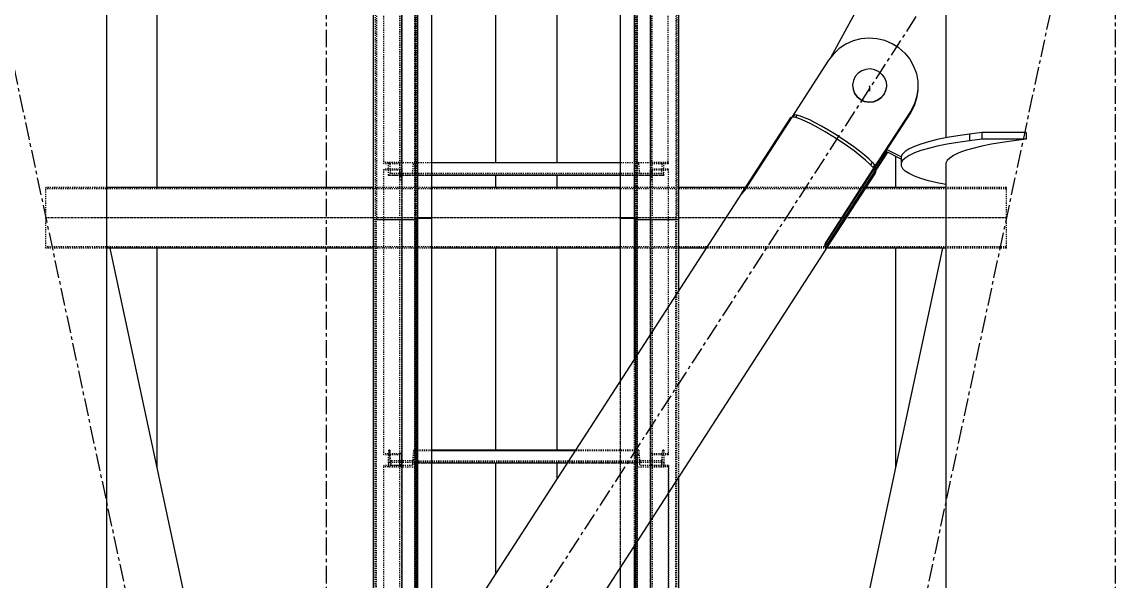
# Model space of a CAD drawing. Header units: millimetres. Extents: x 5143 to 30813, y 232 to 21408.
# Drawn here: x 11878.1 to 12370, y 16987.6 to 17239.3 of the extents above; entities that cross this region are included whole.
import ezdxf

# ---------------------------------------------------------------- set-up
doc = ezdxf.new("R2010")
doc.units = ezdxf.units.MM
doc.header["$LTSCALE"] = 0.25
for name, pattern in [('CENTER', [50.8, 31.75, -6.35, 6.35, -6.35]), ('XKITLINE00', [0]), ('XKITLINE02', [4, 2, -2]), ('XKITLINE03', [6, 3, -1, 1, -1])]:
    doc.linetypes.add(name, pattern=pattern)

msp = doc.modelspace()

# ---------------------------------------------------------------- linework, layer by layer
at = {"color": 8, "linetype": 'CENTER'}
for p, q in [((12015, 18543.85), (12015, 16877.2)), ((12370, 17654.86), (12370, 16010.75)), ((11840, 17380.27), (12015, 16560.27)), ((12370, 17380.27), (11840, 16560.27)), ((12370, 17380.27), (12195, 16560.27)), ((12259.5, 17210.45), (12259.5, 17208.17))]:
    msp.add_line(p, q, dxfattribs=at)
at = {"color": 1, "linetype": 'XKITLINE03'}
for p, q in [((12055.02, 17630.24), (12055.02, 17151.06)), ((12154.99, 17151.06), (12154.99, 17630.24)), ((12049.01, 17361.99), (12049.01, 17146.24)), ((12160.99, 17360), (12160.99, 17146.24)), ((12048.99, 17253.03), (12048.99, 17175.94)), ((12160.97, 17175.94), (12160.97, 17253.03)), ((12049.01, 17173.03), (12049.01, 17044.87)), ((12160.99, 17044.87), (12160.99, 17173.03)), ((12043.02, 17170.28), (12167.02, 17170.28)), ((12321.09, 17151.06), (11888.92, 17151.06)), ((12049.01, 17151.1), (12049.01, 16086.72)), ((12055.02, 17151.06), (12054.99, 16090.89)), ((12154.99, 16090.89), (12154.99, 17151.06)), ((12160.99, 17151.1), (12160.99, 16086.72)), ((12049.01, 17039.06), (12049.01, 16943.49)), ((12055.01, 17038.91), (12055.01, 17040.95)), ((12154.99, 17040.73), (12055.01, 17040.73)), ((12154.99, 17040.95), (12154.99, 17038.91)), ((12160.99, 16943.49), (12160.99, 17039.06))]:
    msp.add_line(p, q, dxfattribs=at)
at = {"color": 3, "linetype": 'XKITLINE02'}
for p, q in [((12055.87, 17151.06), (12055.87, 17630.24)), ((12154.14, 17151.06), (12154.14, 17630.24)), ((12055.02, 17151.06), (12055.02, 17403.13)), ((12062.52, 17151.06), (12062.52, 17403.13)), ((12147.49, 17151.06), (12147.49, 17403.13)), ((12154.99, 17151.06), (12154.99, 17403.13)), ((12054.93, 17150.18), (12054.93, 17360.21)), ((12055.46, 17150.24), (12055.46, 17360.74)), ((12056.31, 17150.17), (12056.31, 17361.59)), ((12154.54, 17150.24), (12154.54, 17360.74)), ((12155.07, 17150.18), (12155.07, 17360.21)), ((12037.69, 17342.97), (12037.69, 17150.18)), ((12172.31, 17342.97), (12172.31, 17150.18)), ((12037.16, 17342.44), (12037.16, 17150.24)), ((12172.84, 17342.44), (12172.84, 17150.24)), ((12040.99, 17175.3), (12040.99, 17253.03)), ((12048.19, 17169.54), (12048.19, 17252.39)), ((12048.99, 17169.54), (12048.99, 17250.98)), ((12160.97, 17169.54), (12160.97, 17253.03)), ((12161.77, 17169.54), (12161.77, 17252.39)), ((12168.97, 17175.3), (12168.97, 17253.03)), ((12048.99, 17175.94), (12040.99, 17175.94)), ((12043.02, 17170.28), (12043.02, 17175.78)), ((12167.02, 17175.78), (12043.02, 17175.78)), ((12043.7, 17175.78), (12043.02, 17175.78)), ((12043.02, 17170.28), (12043.02, 17175.78)), ((12044.09, 17170.98), (12043.7, 17175.78)), ((12053.96, 17170.98), (12054.34, 17175.78)), ((12055.02, 17175.78), (12054.34, 17175.78)), ((12055.02, 17170.28), (12055.02, 17175.78)), ((12167.02, 17175.78), (12147.49, 17175.78)), ((12155.7, 17175.78), (12155.02, 17175.78)), ((12155.02, 17170.28), (12155.02, 17175.78)), ((12156.09, 17170.98), (12155.7, 17175.78)), ((12160.97, 17169.54), (12160.97, 17175.94)), ((12168.97, 17175.94), (12160.97, 17175.94)), ((12165.96, 17170.98), (12166.34, 17175.78)), ((12167.02, 17175.78), (12166.34, 17175.78)), ((12167.02, 17170.28), (12167.02, 17175.78)), ((12167.02, 17170.28), (12167.02, 17175.78)), ((12168.97, 17175.94), (12168.97, 17175.3)), ((12048.19, 17175.3), (12040.99, 17175.3)), ((12041.01, 17173.03), (12041.01, 17172.54)), ((12049.01, 17173.03), (12041.01, 17173.03)), ((12041.01, 17044.38), (12041.01, 17173.03)), ((12048.21, 17172.54), (12041.01, 17172.54)), ((12167.02, 17170.98), (12043.02, 17170.98)), ((12053.96, 17170.98), (12044.09, 17170.98)), ((12048.21, 17168.08), (12048.21, 17172.54)), ((12048.21, 17039.92), (12048.21, 17171.39)), ((12049.01, 17168.08), (12049.01, 17173.03)), ((12049.01, 17039.92), (12049.01, 17170.98)), ((12165.96, 17170.98), (12156.09, 17170.98)), ((12160.99, 17039.92), (12160.99, 17173.03)), ((12168.99, 17173.03), (12160.99, 17173.03)), ((12161.77, 17169.54), (12161.77, 17175.3)), ((12168.97, 17175.3), (12161.77, 17175.3)), ((12161.79, 17039.92), (12161.79, 17172.54)), ((12168.99, 17172.54), (12161.79, 17172.54)), ((12168.99, 17044.38), (12168.99, 17173.03)), ((12167.02, 17170.28), (12043.02, 17170.28)), ((12055.02, 17170.28), (12043.02, 17170.28)), ((12048.99, 17169.54), (12048.19, 17169.54)), ((12049.01, 17168.08), (12048.21, 17168.08)), ((12167.02, 17170.28), (12147.49, 17170.28)), ((12167.02, 17170.28), (12155.02, 17170.28)), ((12161.77, 17169.54), (12160.97, 17169.54)), ((12161.79, 17168.08), (12160.99, 17168.08)), ((11888.92, 17137.41), (11888.92, 17164.71)), ((11916.2, 17164.71), (11888.92, 17164.71)), ((11888.92, 17164.71), (11888.92, 17164.37)), ((12321.09, 17164.11), (11888.92, 17164.11)), ((12062.52, 17164.71), (12036.31, 17164.71)), ((12173.69, 17164.71), (12147.49, 17164.71)), ((12257.75, 17164.71), (12203.55, 17164.71)), ((12321.09, 17164.71), (12293.8, 17164.71)), ((12321.09, 17137.41), (12321.09, 17164.71)), ((12037.16, 17150.24), (12036.31, 17150.24)), ((12036.31, 17150.24), (12036.31, 17150.17)), ((12036.31, 17150.17), (12036.31, 17150.24)), ((12037.16, 17150.24), (12036.31, 17150.24)), ((12037.69, 17150.18), (12037.16, 17150.24)), ((12037.16, 16090.12), (12037.16, 17150.24)), ((12037.69, 17150.18), (12037.16, 17150.24)), ((12054.93, 17150.18), (12037.69, 17150.18)), ((12037.69, 16090.06), (12037.69, 17150.18)), ((12054.93, 17150.18), (12037.69, 17150.18)), ((12055.46, 17150.24), (12054.93, 17150.18)), ((12055.46, 17150.24), (12054.93, 17150.18)), ((12054.93, 16090.06), (12054.93, 17150.18)), ((12054.99, 16090.89), (12055.02, 17151.06)), ((12055, 16090.52), (12055.03, 17150.7)), ((12062.52, 17151.06), (12055.02, 17151.06)), ((12055.02, 17151.06), (12055.03, 17150.7)), ((12062.52, 17151.06), (12055.02, 17151.06)), ((12056.31, 17150.7), (12055.03, 17150.7)), ((12056.31, 17150.24), (12055.46, 17150.24)), ((12055.46, 16090.12), (12055.46, 17150.24)), ((12056.31, 17150.24), (12055.46, 17150.24)), ((12055.84, 16090.86), (12055.87, 17151.04)), ((12055.85, 16090.55), (12055.88, 17150.73)), ((12055.87, 17151.04), (12055.88, 17150.73)), ((12056.31, 17151.04), (12055.87, 17151.04)), ((12056.31, 17150.72), (12055.88, 17150.73)), ((12056.31, 17150.24), (12056.31, 17150.17)), ((12056.31, 17150.24), (12056.31, 17150.17)), ((12062.49, 16090.89), (12062.52, 17151.06)), ((12062.49, 16090.87), (12062.52, 17150.72)), ((12062.5, 16090.54), (12062.53, 17150.72)), ((12062.52, 17151.06), (12062.52, 17151.05)), ((12062.53, 17150.72), (12062.53, 17150.7)), ((12147.49, 17151.05), (12147.49, 17151.06)), ((12147.49, 17151.06), (12147.49, 17151.05)), ((12154.99, 17151.06), (12147.49, 17151.06)), ((12147.49, 17150.7), (12147.49, 17150.72)), ((12147.49, 17150.7), (12147.49, 17150.72)), ((12147.49, 16090.87), (12147.49, 17150.72)), ((12154.99, 17151.06), (12153.69, 17151.06)), ((12154.14, 17151.04), (12153.69, 17151.04)), ((12154.14, 17150.72), (12153.69, 17150.72)), ((12154.99, 17150.7), (12153.69, 17150.7)), ((12154.54, 17150.24), (12153.69, 17150.24)), ((12153.69, 17150.24), (12153.69, 17150.17)), ((12153.69, 17150.17), (12153.69, 17150.24)), ((12154.54, 17150.24), (12153.69, 17150.24)), ((12154.14, 16090.86), (12154.14, 17151.04)), ((12154.14, 17151.04), (12154.14, 17150.72)), ((12154.14, 16090.55), (12154.14, 17150.72)), ((12155.07, 17150.18), (12154.54, 17150.24)), ((12154.54, 16090.12), (12154.54, 17150.24)), ((12155.07, 17150.18), (12154.54, 17150.24)), ((12154.99, 16090.89), (12154.99, 17151.06)), ((12154.99, 17151.06), (12154.99, 17150.7)), ((12154.99, 16090.52), (12154.99, 17150.7)), ((12172.31, 17150.18), (12155.07, 17150.18)), ((12155.07, 16090.06), (12155.07, 17150.18)), ((12172.31, 17150.18), (12155.07, 17150.18)), ((12172.84, 17150.24), (12172.31, 17150.18)), ((12172.84, 17150.24), (12172.31, 17150.18)), ((12172.31, 16090.06), (12172.31, 17150.18)), ((12173.69, 17150.24), (12172.84, 17150.24)), ((12172.84, 16090.12), (12172.84, 17150.24)), ((12173.69, 17150.24), (12172.84, 17150.24)), ((12173.69, 17150.24), (12173.69, 17150.17)), ((12173.69, 17150.17), (12173.69, 17150.24)), ((12321.09, 17138.01), (11888.92, 17138.01)), ((11916.2, 17137.41), (11888.92, 17137.41)), ((12062.53, 17137.41), (12036.31, 17137.41)), ((12173.69, 17137.41), (12147.49, 17137.41)), ((12240.11, 17137.41), (12185.9, 17137.41)), ((12321.09, 17137.41), (12293.8, 17137.41)), ((12173.69, 17034.66), (12173.69, 17118.52)), ((12153.69, 17003.71), (12153.69, 17087.58)), ((12147.49, 16994.12), (12147.49, 17077.99)), ((12049.01, 17044.87), (12041.01, 17044.87)), ((12048.21, 17044.38), (12041.01, 17044.38)), ((12043.01, 17046.44), (12043.01, 17044.41)), ((12043.69, 17046.44), (12043.01, 17046.44)), ((12043.01, 17046.44), (12043.01, 17040.95)), ((12043.69, 17044.41), (12043.01, 17044.41)), ((12043.01, 17038.91), (12043.01, 17044.41)), ((12043.69, 17046.44), (12043.69, 17044.41)), ((12044.08, 17041.64), (12043.69, 17046.44)), ((12044.08, 17039.61), (12043.69, 17044.41)), ((12049.01, 17044.96), (12048.21, 17044.96)), ((12048.21, 17039.65), (12048.21, 17044.96)), ((12048.21, 16944.08), (12048.21, 17044.96)), ((12049.01, 17039.06), (12049.01, 17044.96)), ((12049.01, 16943.49), (12049.01, 17044.96)), ((12054.33, 17046.44), (12053.95, 17041.64)), ((12054.33, 17044.41), (12053.95, 17039.61)), ((12054.33, 17046.44), (12054.33, 17044.41)), ((12055.01, 17046.44), (12054.33, 17046.44)), ((12055.01, 17044.41), (12054.33, 17044.41)), ((12062.52, 17046.44), (12055.01, 17046.44)), ((12055.01, 17040.73), (12055.01, 17046.44)), ((12055.01, 17046.44), (12055.01, 17044.41)), ((12055.01, 17046.44), (12055.01, 17040.95)), ((12062.52, 17046.43), (12055.01, 17046.43)), ((12062.52, 17046.24), (12055.01, 17046.24)), ((12062.52, 17046.23), (12055.01, 17046.23)), ((12055.01, 17044.41), (12055.01, 17038.91)), ((12154.99, 17046.23), (12126.96, 17046.23)), ((12154.99, 17046.24), (12126.97, 17046.24)), ((12154.99, 17046.44), (12127.1, 17046.44)), ((12154.99, 17046.43), (12127.1, 17046.43)), ((12154.99, 17040.73), (12154.99, 17046.44)), ((12154.99, 17046.44), (12154.99, 17040.95)), ((12155.67, 17046.44), (12154.99, 17046.44)), ((12154.99, 17046.44), (12154.99, 17044.41)), ((12154.99, 17044.41), (12154.99, 17038.91)), ((12155.67, 17044.41), (12154.99, 17044.41)), ((12155.67, 17046.44), (12156.06, 17041.64)), ((12155.67, 17046.44), (12155.67, 17044.41)), ((12155.67, 17044.41), (12156.06, 17039.61)), ((12160.99, 16943.49), (12160.99, 17044.96)), ((12161.79, 17044.96), (12160.99, 17044.96)), ((12168.99, 17044.87), (12160.99, 17044.87)), ((12161.79, 16944.08), (12161.79, 17044.96)), ((12168.99, 17044.38), (12161.79, 17044.38)), ((12166.31, 17046.44), (12165.93, 17041.64)), ((12166.31, 17044.41), (12165.93, 17039.61)), ((12166.99, 17046.44), (12166.31, 17046.44)), ((12166.31, 17046.44), (12166.31, 17044.41)), ((12166.99, 17044.41), (12166.31, 17044.41)), ((12166.99, 17046.44), (12166.99, 17040.95)), ((12166.99, 17046.44), (12166.99, 17044.41)), ((12166.99, 17044.41), (12166.99, 17038.91)), ((12048.21, 17039.65), (12041.01, 17039.65)), ((12041.01, 17039.65), (12041.01, 17039.06)), ((12041.01, 16943.49), (12041.01, 17039.65)), ((12049.01, 17039.06), (12041.01, 17039.06)), ((12043.01, 17040.95), (12043.01, 17038.91)), ((12055.01, 17040.95), (12043.01, 17040.95)), ((12055.01, 17038.91), (12043.01, 17038.91)), ((12044.08, 17041.64), (12044.08, 17039.61)), ((12053.95, 17041.64), (12044.08, 17041.64)), ((12053.95, 17039.61), (12044.08, 17039.61)), ((12049.01, 17039.92), (12048.21, 17039.92)), ((12053.95, 17041.64), (12053.95, 17039.61)), ((12154.99, 17041.63), (12055.01, 17041.63)), ((12154.99, 17041.45), (12055.01, 17041.45)), ((12154.99, 17040.95), (12055.01, 17040.95)), ((12055.01, 17040.95), (12055.01, 17038.91)), ((12062.52, 17040.73), (12055.01, 17040.73)), ((12154.99, 17040.73), (12123.41, 17040.73)), ((12166.99, 17040.95), (12154.99, 17040.95)), ((12154.99, 17040.95), (12154.99, 17038.91)), ((12166.99, 17038.91), (12154.99, 17038.91)), ((12165.93, 17041.64), (12156.06, 17041.64)), ((12156.06, 17041.64), (12156.06, 17039.61)), ((12165.93, 17039.61), (12156.06, 17039.61)), ((12161.79, 17039.92), (12160.99, 17039.92)), ((12168.99, 17039.06), (12160.99, 17039.06)), ((12168.99, 17039.65), (12161.79, 17039.65)), ((12165.93, 17041.64), (12165.93, 17039.61)), ((12166.99, 17040.95), (12166.99, 17038.91)), ((12168.99, 16943.49), (12168.99, 17039.65)), ((12168.99, 17039.65), (12168.99, 16944.08))]:
    msp.add_line(p, q, dxfattribs=at)
at = {"color": 7, "linetype": 'XKITLINE00'}
for p, q in [((12056.31, 17150.17), (12056.31, 17357.43)), ((12062.52, 17151.06), (12062.52, 17357.43)), ((12147.49, 17151.06), (12147.49, 17357.43)), ((12153.69, 17150.17), (12153.69, 17357.43)), ((12036.31, 17150.17), (12036.31, 17341.59)), ((12173.69, 17150.17), (12173.69, 17341.59)), ((12147.49, 17175.78), (12062.52, 17175.78)), ((12147.49, 17170.28), (12062.52, 17170.28)), ((12036.31, 17164.71), (11916.2, 17164.71)), ((12147.49, 17164.71), (12062.52, 17164.71)), ((12203.55, 17164.71), (12173.69, 17164.71)), ((12293.8, 17164.71), (12257.75, 17164.71)), ((12056.31, 17150.17), (12036.31, 17150.17)), ((12036.31, 16905.97), (12036.31, 17150.17)), ((12056.31, 17150.17), (12036.31, 17150.17)), ((12062.52, 17151.06), (12056.31, 17151.06)), ((12062.52, 17151.05), (12056.31, 17151.04)), ((12062.53, 17150.72), (12056.31, 17150.72)), ((12062.53, 17150.7), (12056.31, 17150.7)), ((12056.31, 16936.92), (12056.31, 17150.17)), ((12062.52, 17150.72), (12062.52, 17151.05)), ((12062.52, 16946.52), (12062.53, 17150.7)), ((12153.69, 17151.06), (12147.49, 17151.06)), ((12153.69, 17151.04), (12147.49, 17151.05)), ((12147.49, 17150.72), (12147.49, 17151.05)), ((12153.69, 17150.72), (12147.49, 17150.72)), ((12153.69, 17150.7), (12147.49, 17150.7)), ((12147.49, 17077.99), (12147.49, 17150.7)), ((12173.69, 17150.17), (12153.69, 17150.17)), ((12153.69, 17087.58), (12153.69, 17150.17)), ((12173.69, 17150.17), (12153.69, 17150.17)), ((12173.69, 17118.52), (12173.69, 17150.17)), ((12036.31, 17137.41), (11916.2, 17137.41)), ((12147.49, 17137.41), (12062.53, 17137.41)), ((12185.9, 17137.41), (12173.69, 17137.41)), ((12293.8, 17137.41), (12240.11, 17137.41)), ((12127.1, 17046.44), (12062.52, 17046.44)), ((12127.1, 17046.43), (12062.52, 17046.43)), ((12126.97, 17046.24), (12062.52, 17046.24)), ((12126.96, 17046.23), (12062.52, 17046.23)), ((12123.41, 17040.73), (12062.52, 17040.73)), ((12173.69, 16583.12), (12173.69, 17034.66)), ((12153.69, 16583.12), (12153.69, 17003.71)), ((12147.49, 16583.12), (12147.49, 16994.12))]:
    msp.add_line(p, q, dxfattribs=at)
at = {"color": 8, "linetype": 'XKITLINE00'}
for p, q in [((11916.2, 17344.48), (11916.2, 16774.54)), ((11938.8, 17346.28), (11938.8, 17164.71)), ((12273.8, 17281.9), (12241.97, 17223.1)), ((12293.8, 17276.98), (12293.8, 17187.05)), ((12091.2, 17250.28), (12091.2, 17175.78)), ((12118.8, 17250.28), (12118.8, 17175.78)), ((12252.17, 17230.67), (12248.89, 17229.2)), ((12255.65, 17231.58), (12252.17, 17230.67)), ((12259.23, 17231.91), (12255.65, 17231.58)), ((12262.82, 17231.66), (12259.23, 17231.91)), ((12266.33, 17230.83), (12262.82, 17231.66)), ((12269.64, 17229.45), (12266.33, 17230.83)), ((12245.9, 17227.23), (12243.28, 17224.8)), ((12248.89, 17229.2), (12245.9, 17227.23)), ((12272.68, 17227.55), (12269.64, 17229.45)), ((12275.36, 17225.18), (12272.68, 17227.55)), ((12275.36, 17225.18), (12277.6, 17222.41)), ((12241.1, 17221.97), (12224.58, 17196.41)), ((12243.28, 17224.8), (12241.1, 17221.97)), ((12277.6, 17222.41), (12279.35, 17219.31)), ((12254.36, 17216.11), (12253.08, 17214.61)), ((12255.98, 17217.23), (12254.36, 17216.11)), ((12257.85, 17217.9), (12255.98, 17217.23)), ((12259.82, 17218.07), (12257.85, 17217.9)), ((12261.78, 17217.73), (12259.82, 17218.07)), ((12263.58, 17216.91), (12261.78, 17217.73)), ((12265.1, 17215.65), (12263.58, 17216.91)), ((12265.1, 17215.65), (12266.23, 17214.05)), ((12279.35, 17219.31), (12280.56, 17215.97)), ((12280.56, 17215.97), (12281.2, 17212.48)), ((12252.25, 17212.84), (12251.9, 17210.92)), ((12251.9, 17210.92), (12252.08, 17208.97)), ((12251.9, 17210.78), (12252.08, 17208.83)), ((12253.08, 17214.61), (12252.25, 17212.84)), ((12266.23, 17214.05), (12266.91, 17212.22)), ((12267.09, 17210.27), (12266.74, 17208.35)), ((12266.91, 17212.22), (12267.09, 17210.27)), ((12267.09, 17210.27), (12267.09, 17210.13)), ((12281.2, 17212.48), (12281.24, 17208.94)), ((12252.08, 17208.97), (12252.76, 17207.13)), ((12252.08, 17208.83), (12252.76, 17206.99)), ((12252.76, 17207.13), (12253.89, 17205.54)), ((12252.76, 17206.99), (12253.89, 17205.39)), ((12255.42, 17204.28), (12253.89, 17205.54)), ((12255.42, 17204.14), (12253.89, 17205.39)), ((12265.91, 17206.58), (12264.63, 17205.08)), ((12265.91, 17206.44), (12264.63, 17204.94)), ((12266.74, 17208.35), (12265.91, 17206.58)), ((12266.74, 17208.21), (12265.91, 17206.44)), ((12265.91, 17206.58), (12265.91, 17206.44)), ((12267.09, 17210.13), (12266.74, 17208.21)), ((12280.69, 17205.43), (12279.56, 17202.07)), ((12281.24, 17208.94), (12280.69, 17205.43)), ((12281.24, 17208.41), (12280.69, 17204.91)), ((12281.24, 17208.94), (12281.24, 17208.41)), ((12255.42, 17204.28), (12255.42, 17204.14)), ((12257.21, 17203.46), (12255.42, 17204.28)), ((12257.21, 17203.32), (12255.42, 17204.14)), ((12259.17, 17203.12), (12257.21, 17203.46)), ((12259.17, 17202.98), (12257.21, 17203.32)), ((12261.14, 17203.29), (12259.17, 17203.12)), ((12261.14, 17203.15), (12259.17, 17202.98)), ((12263.01, 17203.96), (12261.14, 17203.29)), ((12263.01, 17203.82), (12261.14, 17203.15)), ((12264.63, 17205.08), (12263.01, 17203.96)), ((12264.63, 17204.94), (12263.01, 17203.82)), ((12279.56, 17202.07), (12277.89, 17198.93)), ((12279.56, 17201.54), (12277.89, 17198.4)), ((12280.69, 17204.91), (12279.56, 17201.54)), ((12279.56, 17202.07), (12279.56, 17201.54)), ((12223.93, 17196.25), (12202.46, 17163.02)), ((12224.57, 17196.41), (12203.1, 17163.18)), ((12224.31, 17196.01), (12223.93, 17196.25)), ((12224.96, 17197.05), (12224.3, 17196.02)), ((12224.84, 17196.45), (12224.57, 17196.41)), ((12226.27, 17196.19), (12224.84, 17196.45)), ((12225.09, 17197.2), (12224.96, 17197.05)), ((12225.75, 17197.42), (12225.09, 17196.4)), ((12226.86, 17197.3), (12225.75, 17197.42)), ((12226.86, 17197.3), (12226.15, 17196.21)), ((12228.19, 17195.56), (12226.27, 17196.19)), ((12228.39, 17196.88), (12226.86, 17197.3)), ((12230.57, 17194.56), (12228.19, 17195.56)), ((12230.31, 17196.15), (12228.39, 17196.88)), ((12232.57, 17195.14), (12230.31, 17196.15)), ((12277.89, 17198.4), (12239.88, 17139.6)), ((12277.89, 17198.93), (12261.35, 17173.35)), ((12277.89, 17198.93), (12277.89, 17198.4)), ((12233.32, 17193.24), (12230.57, 17194.56)), ((12235.11, 17193.88), (12232.57, 17195.14)), ((12236.37, 17191.63), (12233.32, 17193.24)), ((12237.87, 17192.39), (12235.11, 17193.88)), ((12239.61, 17189.77), (12236.37, 17191.63)), ((12240.78, 17190.72), (12237.87, 17192.39)), ((12243.77, 17188.9), (12240.78, 17190.72)), ((12242.96, 17187.74), (12239.61, 17189.77)), ((12246.31, 17185.58), (12242.96, 17187.74)), ((12246.75, 17186.98), (12243.77, 17188.9)), ((12249.55, 17183.37), (12246.31, 17185.58)), ((12249.66, 17185.01), (12246.75, 17186.98)), ((12289.95, 17186.26), (12286.02, 17185.3)), ((12294.36, 17187.16), (12289.95, 17186.26)), ((12299.2, 17187.99), (12294.36, 17187.16)), ((12304.44, 17188.74), (12299.2, 17187.99)), ((12304.44, 17185.79), (12299.2, 17185.04)), ((12310.04, 17189.4), (12304.44, 17188.74)), ((12304.44, 17188.74), (12304.44, 17185.79)), ((12310.04, 17186.45), (12304.44, 17185.79)), ((12310.04, 17189.4), (12310.04, 17186.45)), ((12330.04, 17189.4), (12310.04, 17189.4)), ((12330.04, 17186.45), (12310.04, 17186.45)), ((12324.44, 17185.79), (12319.2, 17185.04)), ((12330.04, 17186.45), (12324.44, 17185.79)), ((12330.04, 17189.4), (12330.04, 17186.45)), ((12252.6, 17181.16), (12249.55, 17183.37)), ((12252.42, 17183.04), (12249.66, 17185.01)), ((12254.96, 17181.12), (12252.42, 17183.04)), ((12255.35, 17179.04), (12252.6, 17181.16)), ((12257.22, 17179.3), (12254.96, 17181.12)), ((12267.28, 17180.76), (12262.57, 17173.48)), ((12267.53, 17180.63), (12262.58, 17172.97)), ((12273.77, 17177.49), (12266.68, 17181.06)), ((12273.77, 17178.54), (12267.19, 17181.86)), ((12275.56, 17180.95), (12274.37, 17179.78)), ((12277.34, 17182.09), (12275.56, 17180.95)), ((12279.69, 17183.2), (12277.34, 17182.09)), ((12282.59, 17184.28), (12279.69, 17183.2)), ((12282.59, 17181.32), (12279.69, 17180.25)), ((12286.02, 17185.3), (12282.59, 17184.28)), ((12286.02, 17182.34), (12282.59, 17181.32)), ((12289.95, 17183.31), (12286.02, 17182.34)), ((12294.36, 17184.21), (12289.95, 17183.31)), ((12299.2, 17185.04), (12294.36, 17184.21)), ((12302.59, 17181.32), (12299.69, 17180.25)), ((12306.02, 17182.34), (12302.59, 17181.32)), ((12309.95, 17183.31), (12306.02, 17182.34)), ((12314.36, 17184.21), (12309.95, 17183.31)), ((12319.2, 17185.04), (12314.36, 17184.21)), ((12257.73, 17177.05), (12255.35, 17179.04)), ((12259.14, 17177.61), (12257.22, 17179.3)), ((12259.66, 17175.27), (12257.73, 17177.05)), ((12260.67, 17176.12), (12259.14, 17177.61)), ((12260.67, 17176.12), (12259.93, 17174.98)), ((12260.67, 17176.12), (12261.78, 17174.85)), ((12271.2, 17178.79), (12271.2, 17164.71)), ((12274.37, 17179.78), (12273.77, 17178.6)), ((12273.77, 17178.6), (12273.77, 17175.64)), ((12274.37, 17176.83), (12273.77, 17175.64)), ((12275.56, 17177.99), (12274.37, 17176.83)), ((12277.34, 17179.14), (12275.56, 17177.99)), ((12279.69, 17180.25), (12277.34, 17179.14)), ((12294.37, 17176.83), (12293.77, 17175.64)), ((12295.56, 17177.99), (12294.37, 17176.83)), ((12297.34, 17179.14), (12295.56, 17177.99)), ((12299.69, 17180.25), (12297.34, 17179.14)), ((12261.35, 17173.37), (12239.88, 17140.14)), ((12261.35, 17173.14), (12239.88, 17139.91)), ((12261.99, 17172.41), (12240.51, 17139.18)), ((12261.99, 17171.21), (12240.51, 17137.99)), ((12259.66, 17175.27), (12261.08, 17173.75)), ((12261.78, 17174.85), (12261.07, 17173.75)), ((12261.08, 17173.75), (12261.35, 17173.37)), ((12261.35, 17173.14), (12261.26, 17173.23)), ((12261.35, 17173.35), (12261.35, 17173.14)), ((12261.99, 17172.41), (12261.35, 17172.8)), ((12261.6, 17172.65), (12261.35, 17172.8)), ((12262.4, 17173.9), (12261.6, 17172.65)), ((12262.57, 17173.5), (12261.9, 17172.46)), ((12261.99, 17171.21), (12261.96, 17171.23)), ((12261.99, 17172.41), (12262.24, 17171.65)), ((12262.24, 17171.65), (12261.99, 17171.21)), ((12262.57, 17172.9), (12262.08, 17172.14)), ((12262.4, 17173.9), (12262.16, 17174.05)), ((12262.4, 17173.9), (12262.57, 17173.5)), ((12262.57, 17173.5), (12262.62, 17173.16)), ((12262.62, 17173.16), (12262.57, 17172.9)), ((12273.77, 17175.64), (12273.77, 17174.46)), ((12273.77, 17174.46), (12274.37, 17173.28)), ((12275.56, 17172.11), (12274.37, 17173.28)), ((12277.34, 17170.97), (12275.56, 17172.11)), ((12279.69, 17169.85), (12277.34, 17170.97)), ((12293.77, 17175.64), (12293.77, 17174.46)), ((12293.77, 17174.46), (12293.8, 17174.41)), ((12293.8, 17175.69), (12293.8, 16605.74)), ((12091.2, 17170.28), (12091.2, 17164.71)), ((12118.8, 17170.28), (12118.8, 17164.71)), ((12282.59, 17168.78), (12279.69, 17169.85)), ((12286.02, 17167.76), (12282.59, 17168.78)), ((12289.95, 17166.8), (12286.02, 17167.76)), ((12293.8, 17166.01), (12289.95, 17166.8)), ((12201.85, 17162.09), (11970.17, 16803.64)), ((12201.82, 17162.01), (12201.8, 17161.87)), ((12201.8, 17161.87), (12201.84, 17161.8)), ((12201.85, 17162.09), (12201.82, 17162.01)), ((12201.93, 17161.82), (12201.84, 17161.8)), ((12201.92, 17162.19), (12201.85, 17162.09)), ((12202.07, 17162.43), (12201.92, 17162.19)), ((12202.06, 17161.91), (12201.93, 17161.82)), ((12202.23, 17162.07), (12202.06, 17161.91)), ((12202.26, 17162.71), (12202.07, 17162.43)), ((12202.44, 17162.29), (12202.23, 17162.07)), ((12202.46, 17163.02), (12202.26, 17162.71)), ((12202.6, 17162.49), (12202.26, 17162.71)), ((12202.66, 17162.56), (12202.44, 17162.29)), ((12202.83, 17162.79), (12202.46, 17163.02)), ((12202.88, 17162.86), (12202.66, 17162.56)), ((12203.1, 17163.18), (12202.88, 17162.86)), ((11917.73, 17137.41), (11950.49, 16983.91)), ((11938.8, 17137.41), (11938.8, 17038.72)), ((12239.82, 17136.91), (12008.14, 16778.46)), ((12091.2, 17137.41), (12091.2, 17046.44)), ((12118.8, 17137.41), (12118.8, 17046.44)), ((12239.33, 17138.83), (12239.31, 17138.57)), ((12239.31, 17138.57), (12239.34, 17138.38)), ((12239.4, 17139.13), (12239.33, 17138.83)), ((12239.34, 17138.38), (12239.43, 17138.26)), ((12239.52, 17139.47), (12239.4, 17139.13)), ((12239.56, 17138.21), (12239.43, 17138.26)), ((12240.3, 17138.87), (12239.49, 17139.39)), ((12239.68, 17139.81), (12239.52, 17139.47)), ((12239.67, 17139.71), (12239.55, 17139.54)), ((12239.74, 17138.25), (12239.56, 17138.21)), ((12239.88, 17139.6), (12239.65, 17139.74)), ((12239.68, 17139.72), (12239.67, 17139.71)), ((12240.51, 17139.18), (12239.67, 17139.71)), ((12239.88, 17140.14), (12239.68, 17139.81)), ((12239.82, 17138.31), (12239.74, 17138.25)), ((12239.82, 17136.91), (12239.74, 17136.82)), ((12239.88, 17139.91), (12239.79, 17140)), ((12239.91, 17138.39), (12239.82, 17138.31)), ((12239.91, 17137.06), (12239.82, 17136.91)), ((12239.88, 17139.91), (12239.88, 17139.6)), ((12240.1, 17138.61), (12239.91, 17138.39)), ((12240.1, 17137.35), (12239.91, 17137.06)), ((12240.3, 17138.87), (12240.1, 17138.61)), ((12240.3, 17137.67), (12240.1, 17137.35)), ((12240.3, 17137.67), (12240.28, 17137.68)), ((12240.51, 17139.18), (12240.3, 17138.87)), ((12240.51, 17137.99), (12240.3, 17137.67)), ((12240.51, 17137.99), (12240.49, 17138)), ((12292.26, 17137.41), (12259.5, 16983.91)), ((12271.2, 17137.41), (12271.2, 17038.72)), ((12091.2, 17040.73), (12091.2, 16990.89)), ((12118.8, 17040.73), (12118.8, 17033.59))]:
    msp.add_line(p, q, dxfattribs=at)
for centre in [(12259.5, 17210.45), (12259.5, 17208.17)]:
    msp.add_circle(centre, 0.05, dxfattribs=at)
at = {"color": 1, "linetype": 'XKITLINE00'}
for centre in [(12048.99, 17175.94), (12160.97, 17175.94), (12049.01, 17173.03), (12160.99, 17173.03), (12043.02, 17170.28), (12055.02, 17170.28), (12155.02, 17170.28), (12167.02, 17170.28), (11888.92, 17151.06), (12049.01, 17151.1), (12055.02, 17151.06), (12055.02, 17151.06), (12154.99, 17151.06), (12154.99, 17151.06), (12160.99, 17151.1), (12321.09, 17151.06), (12049.01, 17146.24), (12160.99, 17146.24), (12049.01, 17044.87), (12160.99, 17044.87), (12049.01, 17039.06), (12055.01, 17040.95), (12055.01, 17040.73), (12055.01, 17038.91), (12154.99, 17040.95), (12154.99, 17040.73), (12154.99, 17038.91), (12160.99, 17039.06)]:
    msp.add_circle(centre, 0.05, dxfattribs=at)

doc.saveas('drawing.dxf')
